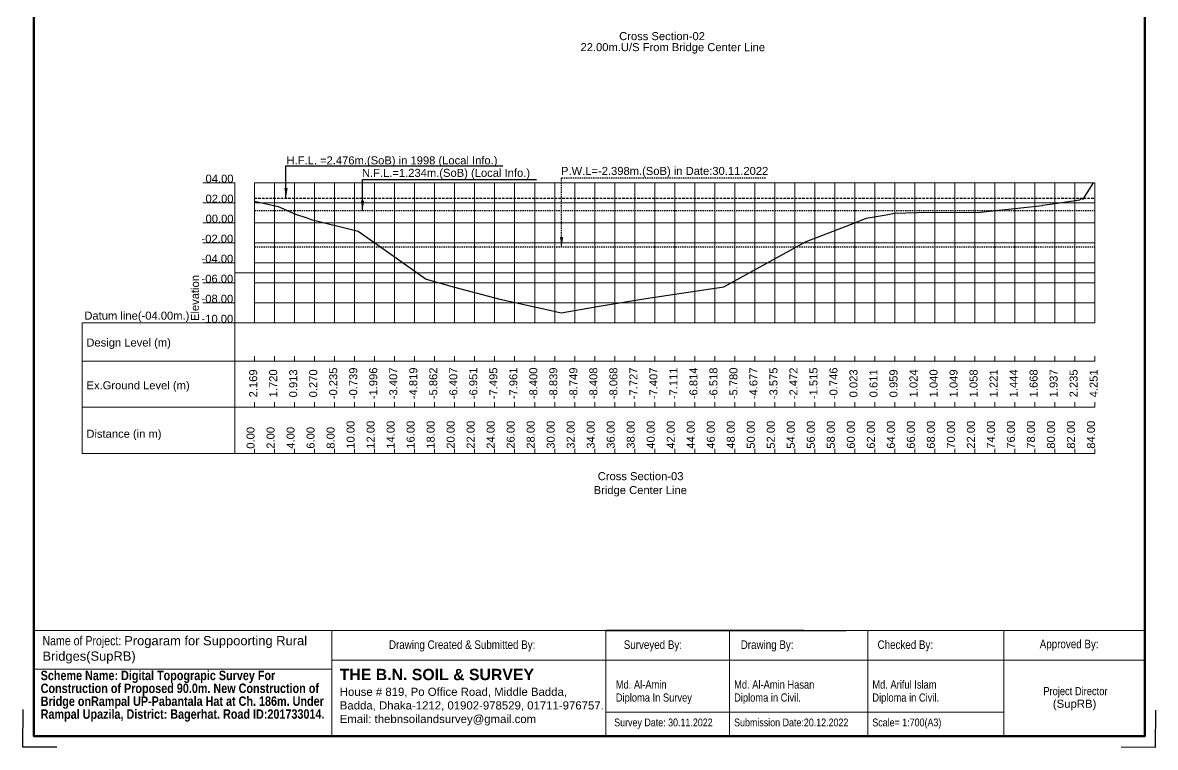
# Model space of a CAD drawing. Header units: inches. Extents: x 771028 to 773337, y 2500430 to 2500783.
# Drawn here: x 773092.3 to 773205.5, y 2500429.7 to 2500502.1 of the extents above; entities that cross this region are included whole.
import ezdxf
from ezdxf.enums import TextEntityAlignment as Align

# ---------------------------------------------------------------- set-up
doc = ezdxf.new("R2010")
doc.units = ezdxf.units.IN
doc.header["$MEASUREMENT"] = 0
for name, pattern in [('DASHED', [0.75, 0.5, -0.25]), ('DASHED2', [0.375, 0.25, -0.125]), ('HIDDEN2', [0.1875, 0.125, -0.0625])]:
    doc.linetypes.add(name, pattern=pattern)
for name, color, linetype, lineweight in [('Bed Level', 7, 'Continuous', 18), ('Offset', 252, 'Continuous', 20), ('Water Line', 4, 'DASHED', 18)]:
    doc.layers.add(name, color=color, linetype=linetype, lineweight=lineweight)
for name, color, linetype in [('GL', 3, 'Continuous'), ('GRID', 8, 'Continuous'), ('OTHER', 7, 'Continuous'), ('RL', 7, 'Continuous'), ('text', 7, 'Continuous'), ('TEXTO', 7, 'Continuous')]:
    doc.layers.add(name, color=color, linetype=linetype)
doc.styles.get("Standard").update_dxf_attribs({"font": 'arial.ttf', "height": 1})
doc.styles.add('SWIS', font='swissc.ttf')
doc.styles.add('text', font='arial.ttf')
doc.dimstyles.get("Standard").update_dxf_attribs({"dimtxt": 0.18, "dimasz": 0.18, "dimexe": 0.18, "dimexo": 0.0625, "dimgap": 0.09, "dimtad": 0, "dimtih": 1, "dimtoh": 1, "dimzin": 0, "dimdsep": 46, "dimtxsty": 'Standard', "dimcen": 0.09, "dimadec": 0, "dimazin": 0, "dimtfac": 1, "dimtofl": 0, "dimtmove": 0, "dimatfit": 3, "dimfxl": 1, "dimtolj": 1, "dimtzin": 0, "dimarcsym": 0})

msp = doc.modelspace()

# ---------------------------------------------------------------- linework, layer by layer
at = {"lineweight": 15}
for p, q in [((773093.395, 2500441.419), (773204.472, 2500441.419)), ((773093.395, 2500441.419), (773093.395, 2500430.848)), ((773123.196, 2500441.419), (773123.196, 2500430.848)), ((773162.949, 2500441.419), (773162.949, 2500430.848)), ((773176.763, 2500441.419), (773176.763, 2500430.848)), ((773190.376, 2500441.419), (773190.376, 2500430.848)), ((773204.472, 2500441.419), (773204.472, 2500430.848)), ((773204.376, 2500438.431), (773123.196, 2500438.431)), ((773190.376, 2500433.253), (773150.6, 2500433.253))]:
    msp.add_line(p, q, dxfattribs=at)
at = {"linetype": 'DASHED', "lineweight": 25}
msp.add_line((773150.6, 2500441.419), (773167.303, 2500441.419), dxfattribs=at)
at = {"lineweight": 25}
msp.add_line((773154.778, 2500441.417), (773174.592, 2500441.417), dxfattribs=at)
at = {"lineweight": 50}
msp.add_lwpolyline([(773204.472, 2500587.927), (773093.395, 2500587.927), (773093.395, 2500430.848), (773204.472, 2500430.848)], close=True, dxfattribs=at)
at = {"lineweight": 25}
msp.add_lwpolyline([(773170.362, 2500441.42), (773150.6, 2500441.42)], close=True, dxfattribs=at)
at = {"lineweight": 15}
for points in [[(773150.6, 2500430.848), (773150.6, 2500441.419), (773170.362, 2500441.419)], [(773093.395, 2500437.548), (773123.196, 2500437.548)]]:
    msp.add_lwpolyline(points, dxfattribs=at)
msp.add_lwpolyline([(773101.622, 2500440.89), (773101.622, 2500440.89)])
at = {"layer": 'Bed Level', "color": 7, "lineweight": 0}
for p, q in [((773110.304, 2500486.128), (773113.515, 2500486.128)), ((773110.304, 2500484.128), (773113.515, 2500484.128)), ((773110.304, 2500482.128), (773113.515, 2500482.128)), ((773110.304, 2500480.128), (773113.515, 2500480.128)), ((773110.304, 2500478.128), (773113.515, 2500478.128)), ((773110.304, 2500476.128), (773113.515, 2500476.128)), ((773110.304, 2500474.128), (773113.515, 2500474.128)), ((773110.304, 2500472.128), (773113.515, 2500472.128)), ((773098.251, 2500459.074), (773157.471, 2500459.074))]:
    msp.add_line(p, q, dxfattribs=at)
at = {"layer": 'Defpoints', "color": 1, "linetype": 'Continuous', "lineweight": 30}
for points in [[(773092.295, 2500433.502), (773092.293, 2500429.779), (773095.721, 2500429.778)], [(773205.509, 2500433.455), (773205.507, 2500429.732), (773202.08, 2500429.733)]]:
    msp.add_lwpolyline(points, dxfattribs=at)
at = {"layer": 'GL'}
msp.add_lwpolyline([(773115.471, 2500484.296), (773117.839, 2500483.766), (773117.84, 2500483.766), (773117.84, 2500483.766), (773117.84, 2500483.766), (773119.565, 2500483), (773119.566, 2500483), (773119.566, 2500483), (773120.789, 2500482.596), (773121.135, 2500482.483), (773125.814, 2500481.302), (773125.814, 2500481.302), (773125.814, 2500481.302), (773128.281, 2500479.561), (773132.622, 2500476.497), (773132.622, 2500476.497), (773135.471, 2500475.721), (773139.973, 2500474.496), (773139.973, 2500474.496), (773139.973, 2500474.496), (773144.971, 2500473.398), (773146.113, 2500473.148), (773150.124, 2500473.83), (773154.584, 2500474.59), (773155.471, 2500474.721), (773162.373, 2500475.743), (773162.373, 2500475.743), (773162.374, 2500475.743), (773165.358, 2500477.388), (773170.6, 2500480.278), (773170.601, 2500480.278), (773173.308, 2500481.319), (773175.471, 2500482.151), (773176.603, 2500482.587), (773178.609, 2500482.939), (773179.445, 2500483.085), (773179.445, 2500483.085), (773181.72, 2500483.16), (773181.721, 2500483.16), (773181.721, 2500483.16), (773188.029, 2500483.188), (773188.03, 2500483.188), (773188.03, 2500483.188), (773194.242, 2500483.882), (773194.242, 2500483.882), (773194.255, 2500483.884), (773195.471, 2500484.065), (773197.955, 2500484.435), (773198.086, 2500484.567), (773198.303, 2500484.487), (773198.304, 2500484.487), (773198.304, 2500484.487), (773198.304, 2500484.487), (773198.305, 2500484.487), (773199.316, 2500486.128)], dxfattribs=at)
at = {"layer": 'GRID', "color": 0, "lineweight": 13}
for p, q in [((773113.515, 2500486.128), (773113.515, 2500459.074)), ((773115.471, 2500486.128), (773199.471, 2500486.128)), ((773115.471, 2500484.128), (773199.471, 2500484.128)), ((773115.471, 2500482.128), (773199.471, 2500482.128)), ((773115.471, 2500480.128), (773199.471, 2500480.128)), ((773113.515, 2500477.128), (773199.471, 2500477.128)), ((773115.471, 2500476.128), (773199.471, 2500476.128)), ((773115.471, 2500474.128), (773199.471, 2500474.128)), ((773098.251, 2500472.128), (773167.471, 2500472.128)), ((773098.251, 2500472.128), (773167.471, 2500472.128)), ((773098.251, 2500472.128), (773098.251, 2500459.074)), ((773113.515, 2500472.128), (773167.471, 2500472.128)), ((773113.515, 2500472.128), (773199.471, 2500472.128)), ((773098.251, 2500468.318), (773199.471, 2500468.318)), ((773098.251, 2500463.721), (773177.471, 2500463.721)), ((773098.251, 2500463.721), (773199.471, 2500463.721)), ((773098.251, 2500459.074), (773199.471, 2500459.074))]:
    msp.add_line(p, q, dxfattribs=at)
at = {"layer": 'Offset', "color": 0, "lineweight": 0}
for p, q in [((773115.471, 2500472.128), (773115.471, 2500486.128)), ((773117.471, 2500472.128), (773117.471, 2500486.128)), ((773119.471, 2500472.128), (773119.471, 2500486.128)), ((773121.471, 2500472.128), (773121.471, 2500486.128)), ((773123.471, 2500472.128), (773123.471, 2500486.128)), ((773125.471, 2500472.128), (773125.471, 2500486.128)), ((773127.471, 2500472.128), (773127.471, 2500486.128)), ((773129.471, 2500472.128), (773129.471, 2500486.128)), ((773131.471, 2500472.128), (773131.471, 2500486.128)), ((773133.471, 2500472.128), (773133.471, 2500486.128)), ((773135.471, 2500472.128), (773135.471, 2500486.128)), ((773137.471, 2500472.128), (773137.471, 2500486.128)), ((773139.471, 2500472.128), (773139.471, 2500486.128)), ((773141.471, 2500472.128), (773141.471, 2500486.128)), ((773143.471, 2500472.128), (773143.471, 2500486.128)), ((773145.471, 2500472.128), (773145.471, 2500486.128)), ((773147.471, 2500472.128), (773147.471, 2500486.128)), ((773149.471, 2500472.128), (773149.471, 2500486.128)), ((773151.471, 2500472.128), (773151.471, 2500486.128)), ((773153.471, 2500472.128), (773153.471, 2500486.128)), ((773155.471, 2500472.128), (773155.471, 2500486.128)), ((773157.471, 2500472.128), (773157.471, 2500486.128)), ((773159.471, 2500472.128), (773159.471, 2500486.128)), ((773161.471, 2500472.128), (773161.471, 2500486.128)), ((773163.471, 2500472.128), (773163.471, 2500486.128)), ((773165.471, 2500472.128), (773165.471, 2500486.128)), ((773167.471, 2500472.128), (773167.471, 2500486.128)), ((773169.471, 2500472.128), (773169.471, 2500486.128)), ((773171.471, 2500472.128), (773171.471, 2500486.128)), ((773173.471, 2500472.128), (773173.471, 2500486.128)), ((773175.471, 2500472.128), (773175.471, 2500486.128)), ((773177.471, 2500472.128), (773177.471, 2500486.128)), ((773177.471, 2500472.128), (773177.471, 2500486.128)), ((773179.471, 2500472.128), (773179.471, 2500486.128)), ((773181.471, 2500472.128), (773181.471, 2500486.128)), ((773183.471, 2500472.128), (773183.471, 2500486.128)), ((773185.471, 2500472.128), (773185.471, 2500486.128)), ((773187.471, 2500472.128), (773187.471, 2500486.128)), ((773189.471, 2500472.128), (773189.471, 2500486.128)), ((773191.471, 2500472.128), (773191.471, 2500486.128)), ((773193.471, 2500472.128), (773193.471, 2500486.128)), ((773195.471, 2500472.128), (773195.471, 2500486.128)), ((773197.471, 2500472.128), (773197.471, 2500486.128)), ((773199.471, 2500472.128), (773199.471, 2500486.128)), ((773115.471, 2500478.128), (773199.471, 2500478.128)), ((773115.471, 2500468.318), (773115.471, 2500468.81)), ((773117.471, 2500468.318), (773117.471, 2500468.81)), ((773119.471, 2500468.318), (773119.471, 2500468.81)), ((773121.471, 2500468.318), (773121.471, 2500468.81)), ((773123.471, 2500468.318), (773123.471, 2500468.81)), ((773125.471, 2500468.318), (773125.471, 2500468.81)), ((773127.471, 2500468.318), (773127.471, 2500468.81)), ((773129.471, 2500468.318), (773129.471, 2500468.81)), ((773131.471, 2500468.318), (773131.471, 2500468.81)), ((773133.471, 2500468.318), (773133.471, 2500468.81)), ((773135.471, 2500468.318), (773135.471, 2500468.81)), ((773137.471, 2500468.318), (773137.471, 2500468.81)), ((773139.471, 2500468.318), (773139.471, 2500468.81)), ((773141.471, 2500468.318), (773141.471, 2500468.81)), ((773143.471, 2500468.318), (773143.471, 2500468.81)), ((773145.471, 2500468.318), (773145.471, 2500468.81)), ((773147.471, 2500468.318), (773147.471, 2500468.81)), ((773149.471, 2500468.318), (773149.471, 2500468.81)), ((773151.471, 2500468.318), (773151.471, 2500468.81)), ((773153.471, 2500468.318), (773153.471, 2500468.81)), ((773155.471, 2500468.318), (773155.471, 2500468.81)), ((773157.471, 2500468.318), (773157.471, 2500468.81)), ((773159.471, 2500468.318), (773159.471, 2500468.81)), ((773161.471, 2500468.318), (773161.471, 2500468.81)), ((773163.471, 2500468.318), (773163.471, 2500468.81)), ((773165.471, 2500468.318), (773165.471, 2500468.81)), ((773167.471, 2500468.318), (773167.471, 2500468.81)), ((773169.471, 2500468.318), (773169.471, 2500468.81)), ((773171.471, 2500468.318), (773171.471, 2500468.81)), ((773173.471, 2500468.318), (773173.471, 2500468.81)), ((773175.471, 2500468.318), (773175.471, 2500468.81)), ((773177.471, 2500468.318), (773177.471, 2500468.81)), ((773179.471, 2500468.318), (773179.471, 2500468.81)), ((773181.471, 2500468.318), (773181.471, 2500468.81)), ((773183.471, 2500468.318), (773183.471, 2500468.81)), ((773185.471, 2500468.318), (773185.471, 2500468.81)), ((773187.471, 2500468.318), (773187.471, 2500468.81)), ((773189.471, 2500468.318), (773189.471, 2500468.81)), ((773191.471, 2500468.318), (773191.471, 2500468.81)), ((773193.471, 2500468.318), (773193.471, 2500468.81)), ((773195.471, 2500468.318), (773195.471, 2500468.81)), ((773197.471, 2500468.318), (773197.471, 2500468.81)), ((773199.471, 2500468.318), (773199.471, 2500468.81)), ((773115.471, 2500463.721), (773115.471, 2500464.213)), ((773117.471, 2500463.721), (773117.471, 2500464.213)), ((773119.471, 2500463.721), (773119.471, 2500464.213)), ((773121.471, 2500463.721), (773121.471, 2500464.213)), ((773123.471, 2500463.721), (773123.471, 2500464.213)), ((773125.471, 2500463.721), (773125.471, 2500464.213)), ((773127.471, 2500463.721), (773127.471, 2500464.213)), ((773129.471, 2500463.721), (773129.471, 2500464.213)), ((773131.471, 2500463.721), (773131.471, 2500464.213)), ((773133.471, 2500463.721), (773133.471, 2500464.213)), ((773135.471, 2500463.721), (773135.471, 2500464.213)), ((773137.471, 2500463.721), (773137.471, 2500464.213)), ((773139.471, 2500463.721), (773139.471, 2500464.213)), ((773141.471, 2500463.721), (773141.471, 2500464.213)), ((773143.471, 2500463.721), (773143.471, 2500464.213)), ((773145.471, 2500463.721), (773145.471, 2500464.213)), ((773147.471, 2500463.721), (773147.471, 2500464.213)), ((773149.471, 2500463.721), (773149.471, 2500464.213)), ((773151.471, 2500463.721), (773151.471, 2500464.213)), ((773153.471, 2500463.721), (773153.471, 2500464.213)), ((773155.471, 2500463.721), (773155.471, 2500464.213)), ((773157.471, 2500463.721), (773157.471, 2500464.213)), ((773159.471, 2500463.721), (773159.471, 2500464.213)), ((773161.471, 2500463.721), (773161.471, 2500464.213)), ((773163.471, 2500463.721), (773163.471, 2500464.213)), ((773165.471, 2500463.721), (773165.471, 2500464.213)), ((773167.471, 2500463.721), (773167.471, 2500464.213)), ((773169.471, 2500463.721), (773169.471, 2500464.213)), ((773171.471, 2500463.721), (773171.471, 2500464.213)), ((773173.471, 2500463.721), (773173.471, 2500464.213)), ((773175.471, 2500463.721), (773175.471, 2500464.213)), ((773177.471, 2500463.721), (773177.471, 2500464.213)), ((773177.471, 2500463.721), (773177.471, 2500464.213)), ((773179.471, 2500463.721), (773179.471, 2500464.213)), ((773181.471, 2500463.721), (773181.471, 2500464.213)), ((773183.471, 2500463.721), (773183.471, 2500464.213)), ((773185.471, 2500463.721), (773185.471, 2500464.213)), ((773187.471, 2500463.721), (773187.471, 2500464.213)), ((773189.471, 2500463.721), (773189.471, 2500464.213)), ((773191.471, 2500463.721), (773191.471, 2500464.213)), ((773193.471, 2500463.721), (773193.471, 2500464.213)), ((773195.471, 2500463.721), (773195.471, 2500464.213)), ((773197.471, 2500463.721), (773197.471, 2500464.213)), ((773199.471, 2500463.721), (773199.471, 2500464.213)), ((773115.471, 2500459.074), (773115.471, 2500459.566)), ((773117.471, 2500459.074), (773117.471, 2500459.566)), ((773119.471, 2500459.074), (773119.471, 2500459.566)), ((773121.471, 2500459.074), (773121.471, 2500459.566)), ((773123.471, 2500459.074), (773123.471, 2500459.566)), ((773125.471, 2500459.074), (773125.471, 2500459.566)), ((773127.471, 2500459.074), (773127.471, 2500459.566)), ((773129.471, 2500459.074), (773129.471, 2500459.566)), ((773131.471, 2500459.074), (773131.471, 2500459.566)), ((773133.471, 2500459.074), (773133.471, 2500459.566)), ((773135.471, 2500459.074), (773135.471, 2500459.566)), ((773137.471, 2500459.074), (773137.471, 2500459.566)), ((773139.471, 2500459.074), (773139.471, 2500459.566)), ((773141.471, 2500459.074), (773141.471, 2500459.566)), ((773143.471, 2500459.074), (773143.471, 2500459.566)), ((773145.471, 2500459.074), (773145.471, 2500459.566)), ((773147.471, 2500459.074), (773147.471, 2500459.566)), ((773149.471, 2500459.074), (773149.471, 2500459.566)), ((773151.471, 2500459.074), (773151.471, 2500459.566)), ((773153.471, 2500459.074), (773153.471, 2500459.566)), ((773155.471, 2500459.074), (773155.471, 2500459.566)), ((773157.471, 2500459.074), (773157.471, 2500459.566)), ((773159.471, 2500459.074), (773159.471, 2500459.566)), ((773161.471, 2500459.074), (773161.471, 2500459.566)), ((773163.471, 2500459.074), (773163.471, 2500459.566)), ((773165.471, 2500459.074), (773165.471, 2500459.566)), ((773167.471, 2500459.074), (773167.471, 2500459.566)), ((773169.471, 2500459.074), (773169.471, 2500459.566)), ((773171.471, 2500459.074), (773171.471, 2500459.566)), ((773173.471, 2500459.074), (773173.471, 2500459.566)), ((773175.471, 2500459.074), (773175.471, 2500459.566)), ((773175.471, 2500459.074), (773175.471, 2500459.566)), ((773177.471, 2500459.074), (773177.471, 2500459.566)), ((773177.471, 2500459.074), (773177.471, 2500459.566)), ((773179.471, 2500459.074), (773179.471, 2500459.566)), ((773181.471, 2500459.074), (773181.471, 2500459.566)), ((773183.471, 2500459.074), (773183.471, 2500459.566)), ((773185.471, 2500459.074), (773185.471, 2500459.566)), ((773187.471, 2500459.074), (773187.471, 2500459.566)), ((773189.471, 2500459.074), (773189.471, 2500459.566)), ((773191.471, 2500459.074), (773191.471, 2500459.566)), ((773193.471, 2500459.074), (773193.471, 2500459.566)), ((773195.471, 2500459.074), (773195.471, 2500459.566)), ((773197.471, 2500459.074), (773197.471, 2500459.566)), ((773199.471, 2500459.074), (773199.471, 2500459.566))]:
    msp.add_line(p, q, dxfattribs=at)
at = {"layer": 'OTHER', "color": 234, "linetype": 'DASHED2', "lineweight": 30, "ltscale": 0.5}
msp.add_line((773115.471, 2500483.362), (773199.471, 2500483.362), dxfattribs=at)
at = {"layer": 'OTHER', "color": 6, "linetype": 'DASHED2', "lineweight": 30, "ltscale": 0.5}
msp.add_line((773115.471, 2500479.73), (773199.471, 2500479.73), dxfattribs=at)
at = {"layer": 'Water Line', "lineweight": 30, "ltscale": 0.5}
msp.add_line((773115.471, 2500484.604), (773199.471, 2500484.604), dxfattribs=at)

# ---------------------------------------------------------------- texts
at = {"layer": 'Bed Level', "color": 7, "lineweight": 0, "style": 'text'}
for s, p in [('04.00', (773110.573, 2500486.149)), ('02.00', (773110.573, 2500484.149)), ('00.00', (773110.573, 2500482.149)), ('-02.00', (773110.172, 2500480.149)), ('-04.00', (773110.172, 2500478.149)), ('-06.00', (773110.172, 2500476.149)), ('-08.00', (773110.172, 2500474.149)), ('-10.00', (773110.172, 2500472.149))]:
    msp.add_text(s, height=0.8, dxfattribs=at).set_placement(p)
msp.add_text('Elevation', height=0.8, rotation=90, dxfattribs=at).set_placement((773109.917, 2500472.324))
at = {"layer": 'OTHER', "color": 4, "linetype": 'HIDDEN2', "lineweight": 13, "ltscale": 5, "style": 'text'}
msp.add_text('H.F.L. =2.476m.(SoB) in 1998 (Local Info.)', height=0.8, dxfattribs=at).set_placement((773118.667, 2500487.975, 1.845))
at = {"layer": 'OTHER', "color": 234, "lineweight": 30, "ltscale": 5, "style": 'text'}
msp.add_text('N.F.L.=1.234m.(SoB) (Local Info.)', height=0.8, dxfattribs=at).set_placement((773126.208, 2500486.73))
at = {"layer": 'OTHER', "color": 6, "lineweight": 30, "ltscale": 5, "style": 'text'}
msp.add_text('P.W.L=-2.398m.(SoB) in Date:30.11.2022', height=0.8, dxfattribs=at).set_placement((773146.106, 2500486.922))
at = {"layer": 'RL', "lineweight": 5, "style": 'text'}
for s, p in [('2.169', (773115.336, 2500466.096)), ('1.720', (773117.336, 2500466.096)), ('0.913', (773119.336, 2500466.096)), ('0.270', (773121.336, 2500466.096)), ('-0.235', (773123.336, 2500466.096)), ('-0.739', (773125.336, 2500466.096)), ('-1.996', (773127.336, 2500466.096)), ('-3.407', (773129.336, 2500466.096)), ('-4.819', (773131.336, 2500466.096)), ('-5.862', (773133.336, 2500466.096)), ('-6.407', (773135.336, 2500466.096)), ('-6.951', (773137.336, 2500466.096)), ('-7.495', (773139.336, 2500466.096)), ('-7.961', (773141.336, 2500466.096)), ('-8.400', (773143.336, 2500466.096)), ('-8.839', (773145.336, 2500466.096)), ('-8.749', (773147.336, 2500466.096)), ('-8.408', (773149.336, 2500466.096)), ('-8.068', (773151.336, 2500466.096)), ('-7.727', (773153.336, 2500466.096)), ('-7.407', (773155.336, 2500466.096)), ('-7.111', (773157.336, 2500466.096)), ('-6.814', (773159.336, 2500466.096)), ('-6.518', (773161.336, 2500466.096)), ('-5.780', (773163.336, 2500466.096)), ('-4.677', (773165.336, 2500466.096)), ('-3.575', (773167.336, 2500466.096)), ('-2.472', (773169.336, 2500466.096)), ('-1.515', (773171.336, 2500466.096)), ('-0.746', (773173.336, 2500466.096)), ('0.023', (773175.336, 2500466.096)), ('0.611', (773177.336, 2500466.096)), ('0.959', (773179.336, 2500466.096)), ('1.024', (773181.336, 2500466.096)), ('1.040', (773183.336, 2500466.096)), ('1.049', (773185.336, 2500466.096)), ('1.058', (773187.336, 2500466.096)), ('1.221', (773189.336, 2500466.096)), ('1.444', (773191.336, 2500466.096)), ('1.668', (773193.336, 2500466.096)), ('1.937', (773195.336, 2500466.096)), ('2.235', (773197.336, 2500466.096)), ('4.251', (773199.336, 2500466.096))]:
    msp.add_text(s, height=0.8, rotation=90, dxfattribs=at).set_placement(p, align=Align.MIDDLE_CENTER)
for s, p in [('0.00', (773115.471, 2500459.566)), ('2.00', (773117.471, 2500459.566)), ('4.00', (773119.471, 2500459.566)), ('6.00', (773121.471, 2500459.566)), ('8.00', (773123.471, 2500459.566)), ('10.00', (773125.471, 2500459.566)), ('12.00', (773127.471, 2500459.566)), ('14.00', (773129.471, 2500459.566)), ('16.00', (773131.471, 2500459.566)), ('18.00', (773133.471, 2500459.566)), ('20.00', (773135.471, 2500459.566)), ('22.00', (773137.471, 2500459.566)), ('24.00', (773139.471, 2500459.566)), ('26.00', (773141.471, 2500459.566)), ('28.00', (773143.471, 2500459.566)), ('30.00', (773145.471, 2500459.566)), ('32.00', (773147.471, 2500459.566)), ('34.00', (773149.471, 2500459.566)), ('36.00', (773151.471, 2500459.566)), ('38.00', (773153.471, 2500459.566)), ('40.00', (773155.471, 2500459.566)), ('42.00', (773157.471, 2500459.566)), ('44.00', (773159.471, 2500459.566)), ('46.00', (773161.471, 2500459.566)), ('48.00', (773163.471, 2500459.566)), ('50.00', (773165.471, 2500459.566)), ('52.00', (773167.471, 2500459.566)), ('54.00', (773169.471, 2500459.566)), ('56.00', (773171.471, 2500459.566)), ('58.00', (773173.471, 2500459.566)), ('60.00', (773175.471, 2500459.566)), ('62.00', (773177.471, 2500459.566)), ('64.00', (773179.471, 2500459.566)), ('66.00', (773181.471, 2500459.566)), ('68.00', (773183.471, 2500459.566)), ('70.00', (773185.471, 2500459.566)), ('22.00', (773187.471, 2500459.566)), ('74.00', (773189.471, 2500459.566)), ('76.00', (773191.471, 2500459.566)), ('78.00', (773193.471, 2500459.566)), ('80.00', (773195.471, 2500459.566)), ('82.00', (773197.471, 2500459.566)), ('84.00', (773199.471, 2500459.566))]:
    msp.add_text(s, height=0.8, rotation=90, dxfattribs=at).set_placement(p)
at = {"layer": 'text', "color": 7, "lineweight": 5, "style": 'text'}
for s, p in [('Cross Section-02', (773151.916, 2500500.389)), ('22.00m.U/S From Bridge Center Line', (773148.052, 2500499.289)), ('Datum line(-04.00m.)', (773098.462, 2500472.464)), ('Design Level (m)', (773098.662, 2500469.778)), ('Ex.Ground Level (m)', (773098.677, 2500465.499)), ('Distance (in m)', (773098.661, 2500460.664)), ('Cross Section-03', (773149.774, 2500456.425)), (' Bridge Center Line', (773149.059, 2500455.038))]:
    msp.add_text(s, height=0.8, rotation=359.99151, dxfattribs=at).set_placement(p)
at = {"layer": 'text', "linetype": 'Continuous', "lineweight": 15, "style": 'SWIS'}
for s, p in [('Drawing Created & Submitted By:', (773136.223, 2500439.886)), ('Surveyed By:', (773155.288, 2500439.886)), ('Drawing By:', (773166.705, 2500439.886)), ('Checked By:', (773180.519, 2500439.886)), ('Approved By:', (773196.894, 2500439.954))]:
    msp.add_text(s, height=0.85443, rotation=359.99996, dxfattribs=at).set_placement(p, align=Align.MIDDLE)
at = {"layer": 'text', "lineweight": 50, "ltscale": 0.5, "insert": (773094.273, 2500440.845, -0.322), "char_height": 0.92313, "width": 28.77771, "attachment_point": 1, "rotation": 0.01825, "style": 'SWIS'}
msp.add_mtext('Name of Project: {\\fArial|b0|i0|c0|p34;Progaram for Suppoorting Rural Bridges(SupRB)}', dxfattribs=at)
at = {"layer": 'text', "insert": (773094.094, 2500437.386, -0.322), "char_height": 0.942018, "attachment_point": 1, "rotation": 0.01825, "line_spacing_factor": 0.82, "style": 'SWIS'}
msp.add_mtext_dynamic_manual_height_columns('{\\fSwis721 Cn BT|b1|i0|c0|p34;Scheme Name: Digital Topograpic Survey For Construction of Proposed 90.0m. New Construction of Bridge onRampal UP-Pabantala Hat at Ch. 186m. Under Rampal Upazila, District: Bagerhat. Road ID:201733014.}', width=30.26541, gutter_width=0.549, heights=[7.65], dxfattribs=at)
at = {"layer": 'text', "color": 5, "insert": (773123.988, 2500437.576, -0.001), "char_height": 0.81502, "width": 28.10422, "attachment_point": 1, "rotation": 0.0001, "style": 'text'}
msp.add_mtext('{\\fArial|b1|i0|c0|p34;\\H1.38889x;\\C6;THE B.N. SOIL & SURVEY\\C86; \\fArial|b0|i0|c0|p34;\\H0.72x;\\P\\C85;\\c4766296;House # 819, Po Office Road, Middle Badda,\\P\\C215;\\c10507177;Badda, Dhaka-1212, 01902-978529, 01711-976757.\\C236;\\P\\C11;\\c7500274;Email: thebnsoilandsurvey@gmail.com}', dxfattribs=at)
at = {"layer": 'TEXTO', "linetype": 'ByBlock', "lineweight": 15, "style": 'SWIS'}
for s, height, p in [('Md. Al-Amin', 0.81297, (773151.58, 2500435.599)), ('Md. Al-Amin Hasan', 0.81297, (773163.406, 2500435.599)), ('Md. Ariful Islam', 0.81297, (773177.221, 2500435.599)), ('Project Director', 0.81297, (773194.31, 2500434.942, 5.954)), ('Diploma In Survey', 0.81297, (773151.58, 2500434.3)), ('Diploma in Civil. ', 0.81297, (773163.406, 2500434.3)), ('Diploma in Civil.', 0.81297, (773177.221, 2500434.3)), ('Survey Date: 30.11.2022', 0.77637, (773151.422, 2500431.83)), ('Submission Date:20.12.2022', 0.77637, (773163.406, 2500431.83)), ('Scale= 1:700(A3)', 0.77637, (773177.221, 2500431.83))]:
    msp.add_text(s, height=height, rotation=359.99996, dxfattribs=at).set_placement(p)
at = {"layer": 'TEXTO', "linetype": 'ByBlock', "lineweight": 15, "insert": (773195.259, 2500434.497, -0.322), "char_height": 0.81297, "width": 5.77218, "attachment_point": 1, "rotation": 359.99996, "style": 'SWIS'}
msp.add_mtext('{\\fArial|b0|i0|c0|p34;(SupRB)}', dxfattribs=at)

# ---------------------------------------------------------------- leaders
at = {"layer": 'OTHER', "color": 4, "lineweight": 25}
msp.add_leader([(773118.615, 2500484.604, 1.845), (773118.615, 2500487.836, 1.845), (773140.3, 2500487.836, 1.845)], dimstyle='Standard', override={"dimasz": 1, "dimgap": 0.09, "dimtad": 0}, dxfattribs=at)
at = {"layer": 'OTHER', "color": 234, "lineweight": 25, "ltscale": 5}
msp.add_leader([(773126.263, 2500483.362), (773126.263, 2500486.453), (773143.652, 2500486.453)], dimstyle='Standard', override={"dimasz": 1}, dxfattribs=at)
at = {"layer": 'OTHER', "color": 6, "linetype": 'DASHED2', "lineweight": 30, "ltscale": 0.5}
msp.add_leader([(773146.161, 2500479.73), (773146.161, 2500486.645), (773166.546, 2500486.645)], dimstyle='Standard', override={"dimasz": 1}, dxfattribs=at)

doc.saveas('drawing.dxf')
